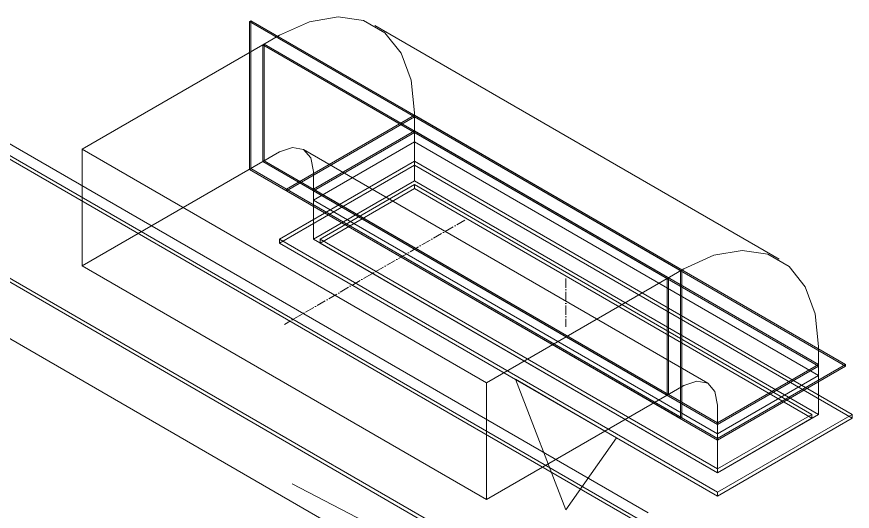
# Model space of a CAD drawing. Header units: millimetres. Extents: x -88595 to 880822, y -1054509 to -148035.
# Drawn here: x 378226 to 379103, y -321928 to -321410 of the extents above; entities that cross this region are included whole.
import ezdxf

# ---------------------------------------------------------------- set-up
doc = ezdxf.new("R2010")
doc.units = ezdxf.units.MM
doc.linetypes.add('$12$ADSK_Осевая', pattern=[14, 10, -2, 0, -2])
for name, color, linetype, lineweight in [('Воздуховоды', 7, 'Continuous', 18), ('Марки', 7, 'Continuous', 20), ('Оборудование', 7, 'Continuous', 18)]:
    doc.layers.add(name, color=color, linetype=linetype, lineweight=lineweight)

# ---------------------------------------------------------------- blocks, each defined once
blk = doc.blocks.new('$0$ADSK_Канальный блок кондиционера1 - AD182MJERAB-3267445-В_ОВ3_1')
at = {"layer": 'Оборудование'}
for p, q in [((1407.41, 16995.41), (657.88, 17428.15)), ((661.42, 17430.19), (1410.95, 16997.45)), ((679.09, 17432.24), (1421.55, 17003.58)), ((657.88, 17299.56), (1407.41, 16866.81)), ((1410.95, 16868.85), (661.42, 17301.6)), ((1421.55, 16799.45), (679.09, 17228.11))]:
    blk.add_line(p, q, dxfattribs=at)
blk = doc.blocks.new('$0$ADSK_Решетка вентиляционная жалюзийная_Приточная2 - Решетка приточная_Однорядная-4279700-В_ОВ3_1')
at = {"layer": 'Воздуховоды', "color": 140, "true_color": 0x1bb3e4}
for p, q in [((9378.63, 12656.96), (9272.56, 12595.72)), ((9802.89, 12412.01), (9378.63, 12656.96)), ((9378.63, 12616.13), (9378.63, 12656.96)), ((9378.63, 12636.54), (9237.21, 12554.89)), ((9237.21, 12550.81), (9378.63, 12632.46)), ((9838.25, 12371.18), (9378.63, 12636.54)), ((9378.63, 12632.46), (9378.63, 12636.54)), ((9378.63, 12632.46), (9838.25, 12367.1)), ((9272.56, 12554.89), (9378.63, 12616.13)), ((9279.63, 12554.89), (9378.63, 12612.05)), ((9378.63, 12612.05), (9279.63, 12554.89)), ((9378.63, 12616.13), (9802.89, 12371.18)), ((9378.63, 12612.05), (9795.82, 12371.18)), ((9378.63, 12607.97), (9378.63, 12612.05)), ((9795.82, 12371.18), (9378.63, 12612.05)), ((9378.63, 12607.97), (9378.63, 12612.05)), ((9378.63, 12607.97), (9279.63, 12550.81)), ((9279.63, 12550.81), (9378.63, 12607.97)), ((9795.82, 12367.1), (9378.63, 12607.97)), ((9378.63, 12607.97), (9795.82, 12367.1)), ((9272.56, 12595.72), (9696.83, 12350.77)), ((9272.56, 12554.89), (9272.56, 12595.72)), ((9237.21, 12554.89), (9696.83, 12289.53)), ((9237.21, 12550.81), (9237.21, 12554.89)), ((9696.83, 12285.45), (9237.21, 12550.81)), ((9696.83, 12309.94), (9272.56, 12554.89)), ((9696.83, 12314.03), (9279.63, 12554.89)), ((9279.63, 12550.81), (9279.63, 12554.89)), ((9279.63, 12554.89), (9696.83, 12314.03)), ((9279.63, 12550.81), (9279.63, 12554.89)), ((9279.63, 12550.81), (9696.83, 12309.94)), ((9696.83, 12309.94), (9279.63, 12550.81)), ((9696.83, 12350.77), (9802.89, 12412.01)), ((9802.89, 12412.01), (9802.89, 12371.18)), ((9590.76, 12346.69), (9484.69, 12407.92)), ((9484.69, 12407.92), (9537.73, 12271.24)), ((9696.83, 12289.53), (9838.25, 12371.18)), ((9795.82, 12371.18), (9696.83, 12314.03)), ((9696.83, 12314.03), (9795.82, 12371.18)), ((9802.89, 12371.18), (9696.83, 12309.94)), ((9838.25, 12367.1), (9696.83, 12285.45)), ((9696.83, 12309.94), (9795.82, 12367.1)), ((9795.82, 12367.1), (9696.83, 12309.94)), ((9795.82, 12367.1), (9795.82, 12371.18)), ((9795.82, 12371.18), (9795.82, 12367.1)), ((9838.25, 12371.18), (9838.25, 12367.1)), ((9696.83, 12309.94), (9696.83, 12350.77)), ((9537.73, 12271.24), (9590.76, 12346.69)), ((9696.83, 12314.03), (9696.83, 12309.94)), ((9696.83, 12309.94), (9696.83, 12314.03)), ((9696.83, 12285.45), (9696.83, 12289.53))]:
    blk.add_line(p, q, dxfattribs=at)
blk = doc.blocks.new('$0$ADSK_Отвод_Прямоугольный1 - Стандарт-4055406-В_ОВ3_1')
at = {"layer": 'Воздуховоды', "color": 140, "true_color": 0x1bb3e4}
for p, q in [((9205.39, 12783.1), (9206.8, 12783.92)), ((9657.93, 12521.83), (9205.39, 12783.1)), ((9205.39, 12783.1), (9205.39, 12627.97)), ((9206.8, 12628.79), (9206.8, 12783.92)), ((9206.8, 12783.92), (9659.35, 12522.64)), ((9761.47, 12533.77), (9337.21, 12778.72)), ((9219.53, 12758.61), (9237.21, 12768.82)), ((9219.53, 12758.61), (9220.94, 12759.43)), ((9643.79, 12513.66), (9219.53, 12758.61)), ((9219.53, 12636.14), (9219.53, 12758.61)), ((9219.53, 12636.14), (9219.53, 12758.61)), ((9219.53, 12758.61), (9643.79, 12513.66)), ((9645.21, 12514.48), (9220.94, 12759.43)), ((9220.94, 12759.43), (9220.94, 12636.95)), ((9378.63, 12684.72), (9244.28, 12607.15)), ((9244.28, 12605.52), (9378.63, 12683.08)), ((9378.63, 12687.17), (9378.63, 12666.75)), ((9831.18, 12423.44), (9378.63, 12684.72)), ((9378.63, 12683.08), (9378.63, 12684.72)), ((9378.63, 12683.08), (9831.18, 12421.8)), ((9272.56, 12607.15), (9378.63, 12668.39)), ((9378.63, 12666.75), (9272.56, 12605.52)), ((9378.63, 12666.75), (9272.56, 12605.52)), ((9378.63, 12668.39), (9802.89, 12423.44)), ((9378.63, 12666.75), (9378.63, 12668.39)), ((9378.63, 12666.75), (9802.89, 12421.8)), ((9802.89, 12421.8), (9378.63, 12666.75)), ((9686.47, 12403.87), (9262.21, 12648.82)), ((9237.21, 12646.34), (9219.53, 12636.14)), ((9219.53, 12636.14), (9220.94, 12636.95)), ((9219.53, 12636.14), (9643.79, 12391.19)), ((9643.79, 12391.19), (9219.53, 12636.14)), ((9220.94, 12636.95), (9645.21, 12392)), ((9205.39, 12627.97), (9206.8, 12628.79)), ((9205.39, 12627.97), (9657.93, 12366.69)), ((9659.35, 12367.51), (9206.8, 12628.79)), ((9272.56, 12605.52), (9272.56, 12625.93)), ((9244.28, 12607.15), (9696.83, 12345.87)), ((9244.28, 12605.52), (9244.28, 12607.15)), ((9696.83, 12344.24), (9244.28, 12605.52)), ((9696.83, 12362.2), (9272.56, 12607.15)), ((9272.56, 12605.52), (9272.56, 12607.15)), ((9696.83, 12360.57), (9272.56, 12605.52)), ((9272.56, 12605.52), (9696.83, 12360.57)), ((9661.47, 12523.87), (9643.79, 12513.66)), ((9659.35, 12522.64), (9657.93, 12521.83)), ((9657.93, 12366.69), (9657.93, 12521.83)), ((9659.35, 12522.64), (9659.35, 12367.51)), ((9645.21, 12514.48), (9643.79, 12513.66)), ((9643.79, 12513.66), (9643.79, 12391.19)), ((9643.79, 12513.66), (9643.79, 12391.19)), ((9645.21, 12392), (9645.21, 12514.48)), ((9802.89, 12421.8), (9802.89, 12442.22)), ((9802.89, 12423.44), (9696.83, 12362.2)), ((9696.83, 12345.87), (9831.18, 12423.44)), ((9696.83, 12360.57), (9802.89, 12421.8)), ((9696.83, 12360.57), (9802.89, 12421.8)), ((9831.18, 12421.8), (9696.83, 12344.24)), ((9802.89, 12423.44), (9802.89, 12421.8)), ((9831.18, 12423.44), (9831.18, 12421.8)), ((9643.79, 12391.19), (9661.47, 12401.39)), ((9643.79, 12391.19), (9645.21, 12392)), ((9696.83, 12380.98), (9696.83, 12360.57)), ((9657.93, 12366.69), (9659.35, 12367.51)), ((9696.83, 12360.57), (9696.83, 12362.2)), ((9696.83, 12344.24), (9696.83, 12345.87))]:
    blk.add_line(p, q, dxfattribs=at)
for points in [[(9237.21, 12768.82, 0), (9268.68, 12782.89, 0), (9298.57, 12788.07, 0), (9325.38, 12784.1, 0), (9347.77, 12771.17, 0), (9364.62, 12749.93, 0), (9375.08, 12721.46, 0), (9378.63, 12687.17, 0)], [(9237.21, 12646.34, 0), (9250.74, 12651.05, 0), (9262.21, 12648.82, 0), (9269.87, 12640, 0), (9272.56, 12625.93, 0)], [(9661.47, 12523.87, 0), (9692.94, 12537.94, 0), (9722.83, 12543.12, 0), (9749.64, 12539.15, 0), (9772.04, 12526.22, 0), (9788.89, 12504.98, 0), (9799.35, 12476.51, 0), (9802.89, 12442.22, 0)], [(9696.83, 12380.98, 0), (9694.13, 12395.05, 0), (9686.47, 12403.87, 0), (9675, 12406.1, 0), (9661.47, 12401.39, 0)]]:
    blk.add_polyline3d(points, dxfattribs=at)

msp = doc.modelspace()

# ---------------------------------------------------------------- linework, layer by layer
at = {"layer": 'Воздуховоды', "color": 140, "true_color": 0x1bb3e4}
for p, q in [((378294.89, -321548.72), (378484.4, -321439.31)), ((378484.4, -321561.79), (378484.4, -321439.31)), ((379067.76, -321776.12), (378484.4, -321439.31)), ((378643.5, -321531.17), (378537.43, -321592.41)), ((378643.5, -321581.79), (378643.5, -321531.17)), ((378719.16, -321793.67), (378294.89, -321548.72)), ((378294.89, -321548.72), (378294.89, -321671.2)), ((378294.89, -321671.2), (378484.4, -321561.79)), ((378484.4, -321561.79), (378961.69, -321837.36)), ((378537.43, -321643.03), (378643.5, -321581.79)), ((378643.5, -321581.79), (379067.76, -321826.74)), ((378537.43, -321592.41), (378537.43, -321643.03)), ((378961.69, -321887.98), (378537.43, -321643.03)), ((378294.89, -321671.2), (378719.16, -321916.15)), ((378719.16, -321793.67), (378908.66, -321684.26)), ((378908.66, -321684.26), (378908.66, -321806.74)), ((378961.69, -321837.36), (379067.76, -321776.12)), ((379067.76, -321826.74), (379067.76, -321776.12)), ((378719.16, -321916.15), (378719.16, -321793.67)), ((378908.66, -321806.74), (378719.16, -321916.15)), ((379067.76, -321826.74), (378961.69, -321887.98)), ((378961.69, -321887.98), (378961.69, -321837.36))]:
    msp.add_line(p, q, dxfattribs=at)
at = {"layer": 'Воздуховоды', "color": 140, "linetype": '$12$ADSK_Осевая', "true_color": 0x1bb3e4}
for p, q in [((378696.53, -321623.03), (378507.02, -321732.44)), ((378802.6, -321684.26), (378802.6, -321734.89))]:
    msp.add_line(p, q, dxfattribs=at)
at = {"layer": 'Марки'}
msp.add_line((378515.28, -321899.73), (379009.22, -322154.66), dxfattribs=at)

# ---------------------------------------------------------------- block references
at = {"layer": 'Воздуховоды', "color": 140, "true_color": 0x1bb3e4}
for name in ['$0$ADSK_Отвод_Прямоугольный1 - Стандарт-4055406-В_ОВ3_1', '$0$ADSK_Решетка вентиляционная жалюзийная_Приточная2 - Решетка приточная_Однорядная-4279700-В_ОВ3_1']:
    msp.add_blockref(name, (369264.87, -334197.92), dxfattribs=at)
at = {"layer": 'Оборудование'}
msp.add_blockref('$0$ADSK_Канальный блок кондиционера1 - AD182MJERAB-3267445-В_ОВ3_1', (377467.31, -338933.6), dxfattribs=at)

doc.saveas('drawing.dxf')
